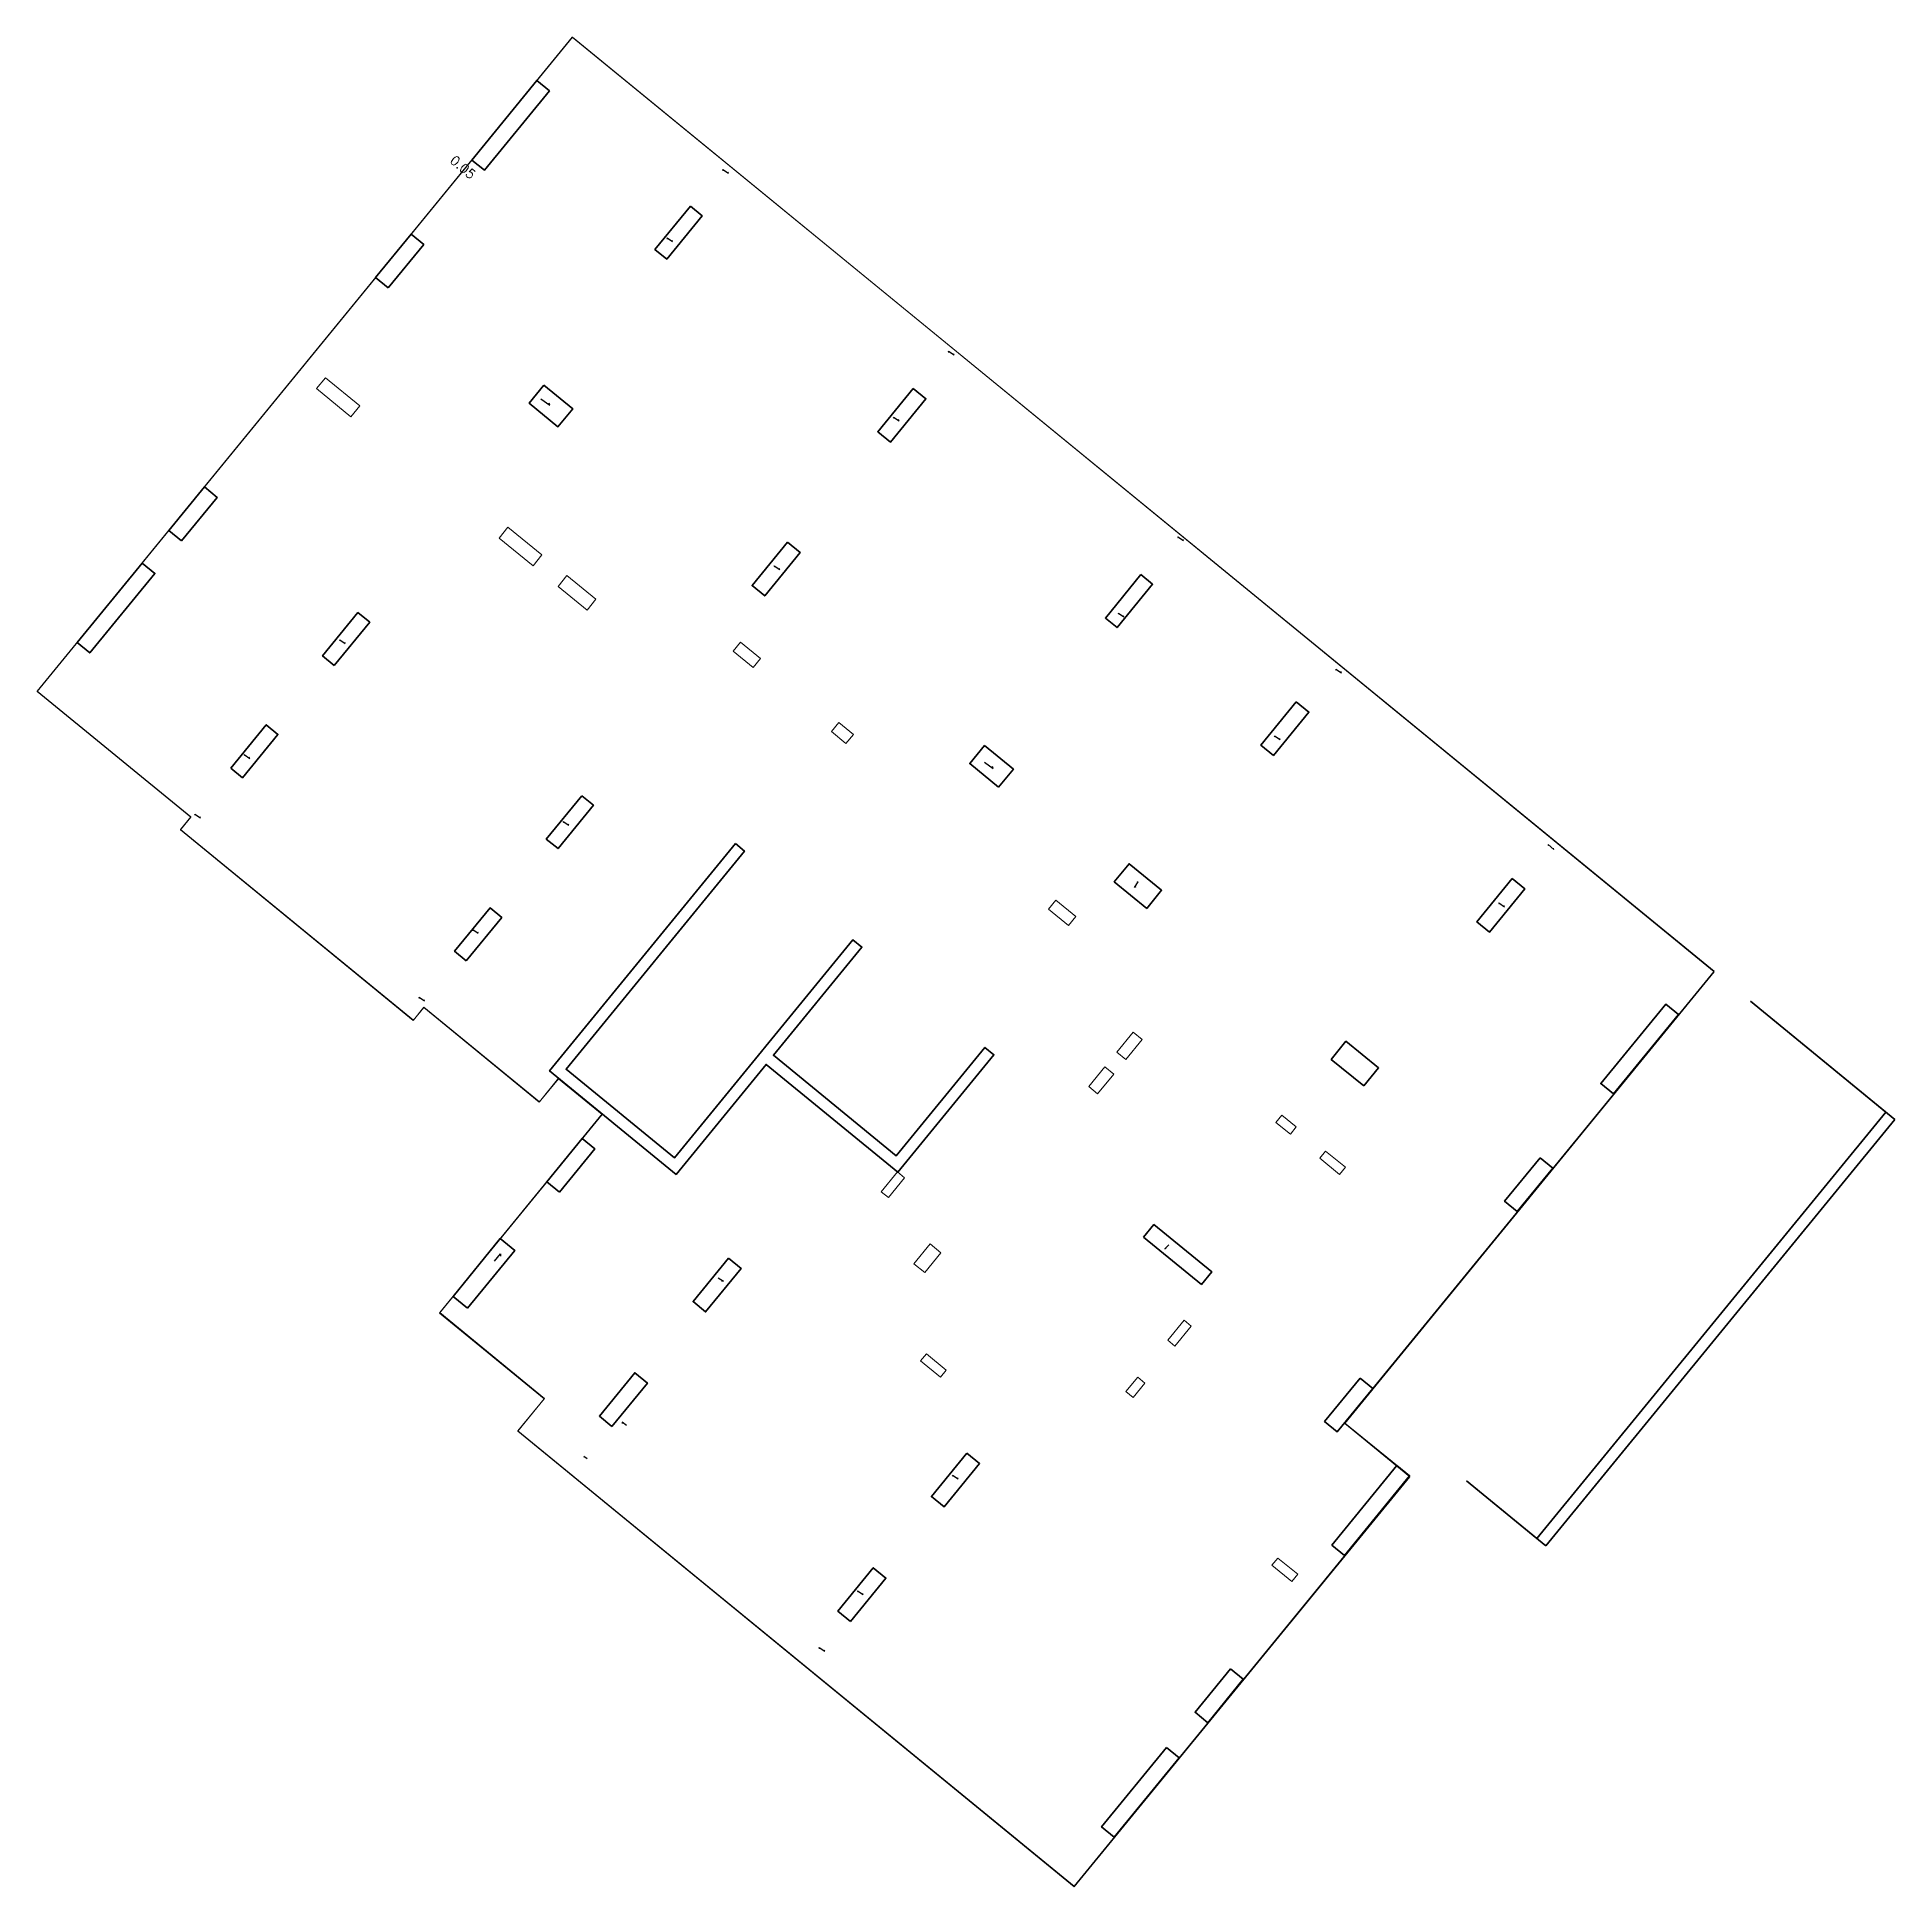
# Model space of a CAD drawing. Header units: metres. Extents: x 7512579.7 to 7512619.5, y 4691706.6 to 4691746.3.
import ezdxf

# ---------------------------------------------------------------- set-up
doc = ezdxf.new("R2010")
doc.units = ezdxf.units.M
doc.linetypes.add('Small Dashed', pattern=[282.222222, 141.111111, -141.111111])
doc.layers.add('A - Pllaka Banim polyline_Pen_No__177', color=7, linetype='Continuous', lineweight=15, true_color=0xf7e046)
doc.layers.add('A - Shtyllat polyline_Pen_No__115', color=7, linetype='Continuous', lineweight=13, true_color=0xff66ff)
doc.layers.add('A - Pllaka themelit polyline_Pen_No__38', color=30, linetype='Continuous', lineweight=35)
doc.layers.add('A - Shtyllat polyline_Pen_No__6', color=5, linetype='Continuous', lineweight=35)
doc.styles.get("Standard").update_dxf_attribs({"font": 'simplex.shx'})
doc.dimstyles.get("Standard").update_dxf_attribs({"dimtxt": 1, "dimasz": 0.18, "dimexe": 0.18, "dimexo": 0.0625, "dimgap": 0.09, "dimtad": 0, "dimzin": 0, "dimdsep": 46, "dimtxsty": 'Standard', "dimcen": 0.09, "dimse1": 1, "dimse2": 1, "dimsd1": 1, "dimsd2": 1, "dimadec": 0, "dimazin": 0, "dimtfac": 1, "dimtofl": 0, "dimtmove": 0, "dimatfit": 3, "dimfxl": 1, "dimtolj": 1, "dimtzin": 0, "dimarcsym": 0})

# ---------------------------------------------------------------- blocks, each defined once
blk = doc.blocks.new('*D67')
at = {"layer": 'Defpoints', "color": 0, "transparency": 16777216}
for p in [(7512589.241, 4691743.401), (7512589.282, 4691743.366), (7512589.121, 4691743.176)]:
    blk.add_point(p, dxfattribs=at)
at = {"color": 0, "transparency": 16777216, "insert": (7512588.779, 4691743.467), "char_height": 0.2, "attachment_point": 5, "rotation": 319.5875}
blk.add_mtext('\\A1;0.05', dxfattribs=at)

msp = doc.modelspace()

# ---------------------------------------------------------------- linework, layer by layer
at = {"flags": 128}
for points in [[(7512594.357, 4691743.392), (7512594.347, 4691743.417), (7512594.466, 4691743.337), (7512594.454, 4691743.361)], [(7512593.163, 4691741.929), (7512593.153, 4691741.954), (7512593.272, 4691741.875), (7512593.26, 4691741.898)], [(7512599.191, 4691739.503), (7512599.181, 4691739.528), (7512599.3, 4691739.449), (7512599.289, 4691739.472)], [(7512590.451, 4691738.51), (7512590.643, 4691738.37), (7512590.627, 4691738.417)], [(7512598.015, 4691738.094), (7512598.005, 4691738.118), (7512598.124, 4691738.039), (7512598.112, 4691738.062)], [(7512604.104, 4691735.526), (7512604.094, 4691735.551), (7512604.213, 4691735.472), (7512604.201, 4691735.495)], [(7512595.459, 4691734.905), (7512595.449, 4691734.93), (7512595.568, 4691734.851), (7512595.557, 4691734.874)], [(7512602.83, 4691733.892), (7512602.82, 4691733.917), (7512602.939, 4691733.838), (7512602.927, 4691733.861)], [(7512586.15, 4691733.321), (7512586.14, 4691733.345), (7512586.259, 4691733.266), (7512586.248, 4691733.289)], [(7512607.489, 4691732.696), (7512607.479, 4691732.721), (7512607.598, 4691732.641), (7512607.587, 4691732.665)], [(7512606.176, 4691731.265), (7512606.166, 4691731.29), (7512606.285, 4691731.211), (7512606.273, 4691731.234)], [(7512584.105, 4691730.862), (7512584.095, 4691730.887), (7512584.214, 4691730.807), (7512584.202, 4691730.831)], [(7512599.95, 4691730.728), (7512600.141, 4691730.588), (7512600.126, 4691730.636)], [(7512583.049, 4691729.586), (7512583.04, 4691729.611), (7512583.159, 4691729.532), (7512583.147, 4691729.555)], [(7512590.939, 4691729.43), (7512590.929, 4691729.455), (7512591.049, 4691729.376), (7512591.037, 4691729.399)], [(7512612.04, 4691728.943), (7512612.029, 4691728.964), (7512612.149, 4691728.858), (7512612.143, 4691728.883)], [(7512603.19, 4691728.054), (7512603.165, 4691728.044), (7512603.245, 4691728.162), (7512603.222, 4691728.151)], [(7512610.981, 4691727.686), (7512610.971, 4691727.71), (7512611.09, 4691727.631), (7512611.078, 4691727.654)], [(7512588.999, 4691727.116), (7512588.989, 4691727.141), (7512589.108, 4691727.062), (7512589.096, 4691727.085)], [(7512587.85, 4691725.667), (7512587.84, 4691725.692), (7512587.959, 4691725.612), (7512587.947, 4691725.636)], [(7512603.901, 4691720.39), (7512603.811, 4691720.304), (7512603.841, 4691720.314)], [(7512589.457, 4691720.039), (7512589.587, 4691720.197), (7512589.587, 4691720.197), (7512589.582, 4691720.147)], [(7512594.247, 4691719.681), (7512594.36, 4691719.61), (7512594.315, 4691719.613)], [(7512592.282, 4691716.516), (7512592.19, 4691716.592), (7512592.192, 4691716.562)], [(7512591.443, 4691715.804), (7512591.37, 4691715.857), (7512591.374, 4691715.843)], [(7512599.278, 4691715.432), (7512599.268, 4691715.457), (7512599.388, 4691715.378), (7512599.376, 4691715.401)], [(7512597.243, 4691712.952), (7512597.233, 4691712.977), (7512597.352, 4691712.898), (7512597.34, 4691712.921)], [(7512596.42, 4691711.739), (7512596.411, 4691711.764), (7512596.53, 4691711.684), (7512596.518, 4691711.708)]]:
    msp.add_lwpolyline(points, dxfattribs=at)
at = {"layer": 'A - Pllaka Banim polyline_Pen_No__177', "color": 53, "linetype": 'Continuous', "lineweight": 15, "true_color": 0xf7e046}
for points in [[(7512579.66, 4691732.239), (7512582.949, 4691729.547), (7512582.727, 4691729.277), (7512587.715, 4691725.195), (7512587.94, 4691725.47), (7512590.416, 4691723.443), (7512590.828, 4691723.946), (7512591.761, 4691723.182), (7512588.279, 4691718.927), (7512590.523, 4691717.09), (7512589.954, 4691716.395), (7512601.87, 4691706.639), (7512609.062, 4691715.423), (7512607.667, 4691716.565), (7512615.584, 4691726.236), (7512591.126, 4691746.25)], [(7512579.663, 4691732.243), (7512582.952, 4691729.553), (7512582.73, 4691729.282), (7512587.718, 4691725.203), (7512587.942, 4691725.477), (7512590.419, 4691723.452), (7512590.83, 4691723.955), (7512591.763, 4691723.192), (7512588.283, 4691718.937), (7512590.527, 4691717.101), (7512589.958, 4691716.405), (7512601.873, 4691706.655), (7512609.06, 4691715.439), (7512607.666, 4691716.58), (7512615.578, 4691726.25), (7512591.122, 4691746.253)]]:
    msp.add_lwpolyline(points, close=True, dxfattribs=at)
at = {"layer": 'A - Pllaka themelit polyline_Pen_No__38', "color": 30, "linetype": 'Small Dashed', "lineweight": 35}
for points in [[(7512610.277, 4691715.333), (7512611.979, 4691713.94), (7512619.451, 4691723.071), (7512616.356, 4691725.604)], [(7512610.277, 4691715.333), (7512611.786, 4691714.098), (7512619.258, 4691723.229), (7512616.356, 4691725.604)]]:
    msp.add_lwpolyline(points, dxfattribs=at)
at = {"layer": 'A - Shtyllat polyline_Pen_No__115', "color": 211, "linetype": 'Continuous', "lineweight": 13, "true_color": 0xff66ff}
for points in [[(7512585.643, 4691738.725), (7512586.379, 4691738.124), (7512586.568, 4691738.356), (7512585.833, 4691738.957)], [(7512589.554, 4691735.526), (7512590.281, 4691734.931), (7512590.471, 4691735.163), (7512589.744, 4691735.758)], [(7512590.819, 4691734.491), (7512591.438, 4691733.984), (7512591.628, 4691734.216), (7512591.009, 4691734.723)], [(7512594.57, 4691733.102), (7512594.996, 4691732.753), (7512595.154, 4691732.947), (7512594.728, 4691733.295)], [(7512596.675, 4691731.38), (7512596.985, 4691731.127), (7512597.143, 4691731.32), (7512596.833, 4691731.573)], [(7512601.323, 4691727.578), (7512601.749, 4691727.23), (7512601.905, 4691727.421), (7512601.479, 4691727.77)], [(7512603.136, 4691724.942), (7512603.327, 4691724.786), (7512602.979, 4691724.36), (7512602.788, 4691724.517)], [(7512602.532, 4691724.204), (7512602.723, 4691724.047), (7512602.375, 4691723.622), (7512602.184, 4691723.778)], [(7512606.504, 4691722.758), (7512606.195, 4691723.011), (7512606.322, 4691723.166), (7512606.631, 4691722.913)], [(7512607.558, 4691721.896), (7512607.133, 4691722.244), (7512607.257, 4691722.397), (7512607.683, 4691722.049)], [(7512597.892, 4691721.4), (7512597.737, 4691721.527), (7512598.085, 4691721.952), (7512598.24, 4691721.826)], [(7512598.671, 4691719.795), (7512598.439, 4691719.985), (7512598.787, 4691720.41), (7512599.019, 4691720.22)], [(7512604.032, 4691718.221), (7512603.879, 4691718.346), (7512604.228, 4691718.772), (7512604.38, 4691718.647)], [(7512599.007, 4691717.553), (7512598.581, 4691717.901), (7512598.708, 4691718.055), (7512599.134, 4691717.707)], [(7512603.233, 4691717.556), (7512603.388, 4691717.429), (7512603.134, 4691717.12), (7512602.98, 4691717.246)], [(7512606.236, 4691713.681), (7512606.661, 4691713.333), (7512606.535, 4691713.178), (7512606.109, 4691713.526)]]:
    msp.add_lwpolyline(points, close=True, dxfattribs=at)
at = {"layer": 'A - Shtyllat polyline_Pen_No__6', "color": 5, "linetype": 'Continuous', "lineweight": 35}
for points in [[(7512588.97, 4691743.622), (7512589.241, 4691743.401), (7512590.634, 4691745.103), (7512590.363, 4691745.325)], [(7512593.652, 4691742.635), (7512593.903, 4691742.429), (7512593.144, 4691741.5), (7512592.892, 4691741.706)], [(7512587.181, 4691740.882), (7512586.91, 4691741.103), (7512587.67, 4691742.032), (7512587.941, 4691741.81)], [(7512590.516, 4691738.8), (7512591.132, 4691738.296), (7512590.816, 4691737.909), (7512590.199, 4691738.413)], [(7512598.426, 4691738.729), (7512598.697, 4691738.508), (7512597.938, 4691737.579), (7512597.667, 4691737.801)], [(7512582.754, 4691735.469), (7512582.483, 4691735.69), (7512583.242, 4691736.619), (7512583.513, 4691736.397)], [(7512595.733, 4691735.437), (7512596.004, 4691735.215), (7512595.244, 4691734.286), (7512594.974, 4691734.508)], [(7512580.518, 4691733.288), (7512580.788, 4691733.066), (7512582.181, 4691734.768), (7512581.91, 4691734.99)], [(7512603.301, 4691734.742), (7512603.553, 4691734.536), (7512602.793, 4691733.607), (7512602.542, 4691733.813)], [(7512586.023, 4691732.795), (7512585.772, 4691733), (7512586.531, 4691733.929), (7512586.783, 4691733.723)], [(7512606.629, 4691732.02), (7512606.9, 4691731.799), (7512606.14, 4691730.87), (7512605.869, 4691731.091)], [(7512583.806, 4691730.598), (7512584.058, 4691730.392), (7512584.817, 4691731.32), (7512584.566, 4691731.526)], [(7512600.255, 4691730.188), (7512599.636, 4691730.695), (7512599.952, 4691731.081), (7512600.571, 4691730.575)], [(7512591.325, 4691730.008), (7512591.576, 4691729.802), (7512590.817, 4691728.874), (7512590.565, 4691729.079)], [(7512594.618, 4691728.981), (7512590.637, 4691724.113), (7512593.345, 4691721.898), (7512595.272, 4691724.254), (7512598.097, 4691721.944), (7512600.154, 4691724.459), (7512599.96, 4691724.617), (7512598.062, 4691722.296), (7512595.43, 4691724.448), (7512597.326, 4691726.765), (7512597.133, 4691726.924), (7512593.31, 4691722.25), (7512590.988, 4691724.149), (7512594.811, 4691728.822)], [(7512603.428, 4691727.593), (7512602.731, 4691728.163), (7512603.049, 4691728.551), (7512603.745, 4691727.982)], [(7512611.257, 4691728.234), (7512611.528, 4691728.013), (7512610.768, 4691727.084), (7512610.498, 4691727.306)], [(7512588.852, 4691726.471), (7512588.6, 4691726.677), (7512589.36, 4691727.605), (7512589.611, 4691727.399)], [(7512613.424, 4691723.62), (7512613.153, 4691723.842), (7512614.546, 4691725.544), (7512614.817, 4691725.323)], [(7512608.075, 4691723.792), (7512607.379, 4691724.361), (7512607.695, 4691724.748), (7512608.392, 4691724.179)], [(7512590.845, 4691721.516), (7512590.574, 4691721.738), (7512591.334, 4691722.666), (7512591.604, 4691722.445)], [(7512611.853, 4691722.252), (7512612.124, 4691722.03), (7512611.364, 4691721.102), (7512611.093, 4691721.323)], [(7512603.36, 4691720.553), (7512604.598, 4691719.541), (7512604.82, 4691719.812), (7512603.582, 4691720.824)], [(7512588.877, 4691719.032), (7512588.568, 4691719.285), (7512589.58, 4691720.523), (7512589.89, 4691720.27)], [(7512594.468, 4691720.103), (7512594.738, 4691719.882), (7512593.979, 4691718.953), (7512593.708, 4691719.174)], [(7512591.972, 4691716.5), (7512591.702, 4691716.721), (7512592.461, 4691717.65), (7512592.732, 4691717.428)], [(7512607.996, 4691717.536), (7512608.267, 4691717.315), (7512607.507, 4691716.386), (7512607.237, 4691716.608)], [(7512599.575, 4691715.926), (7512599.846, 4691715.704), (7512599.086, 4691714.776), (7512598.815, 4691714.997)], [(7512608.787, 4691715.662), (7512609.058, 4691715.441), (7512607.666, 4691713.738), (7512607.395, 4691713.96)], [(7512597.08, 4691712.322), (7512596.809, 4691712.544), (7512597.568, 4691713.473), (7512597.839, 4691713.251)], [(7512605.224, 4691711.305), (7512605.495, 4691711.084), (7512604.735, 4691710.155), (7512604.464, 4691710.377)], [(7512603.85, 4691709.626), (7512604.121, 4691709.404), (7512602.729, 4691707.702), (7512602.458, 4691707.924)]]:
    msp.add_lwpolyline(points, close=True, dxfattribs=at)

# ---------------------------------------------------------------- dimensions: what is measured, and where the dimension line sits
dim = msp.add_aligned_dim(p1=(7512589.241, 4691743.401), p2=(7512589.282, 4691743.366), distance=-0.249, dimstyle='Standard', override={"dimscale": 0.2})
dim.commit()
dim.dimension.update_dxf_attribs({"geometry": '*D67', "text_midpoint": (7512588.779, 4691743.467)})

doc.saveas('drawing.dxf')
